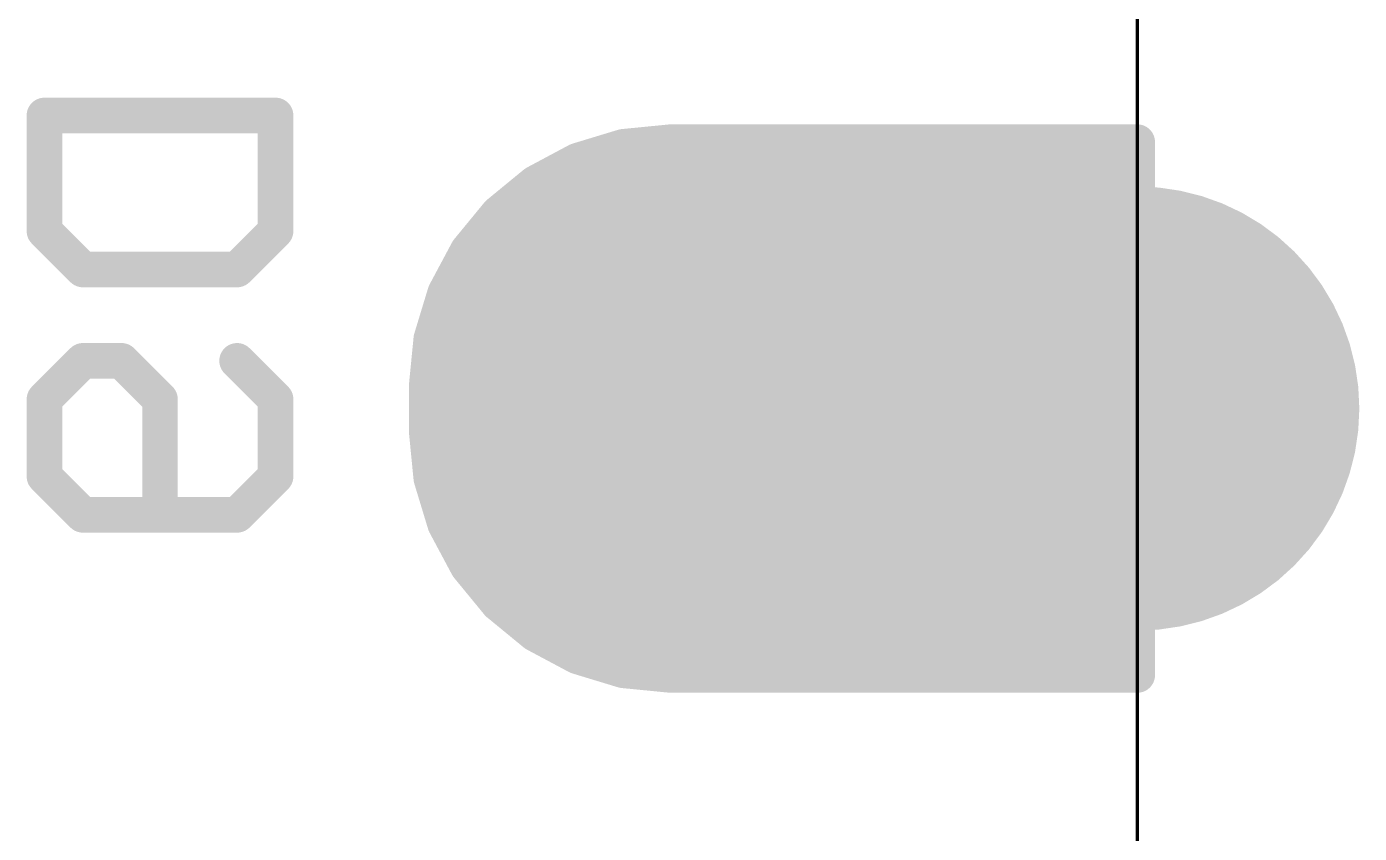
# Model space of a CAD drawing. Extents: x -1.3 to 17.8, y 13.1 to 34.3.
# Drawn here: x 13.969 to 17.78, y 19.994 to 22.301 of the extents above; entities that cross this region are included whole.
import ezdxf

# ---------------------------------------------------------------- set-up
doc = ezdxf.new("R2010")
doc.units = 0
for name, color, linetype in [('16', 175, 'CONTINUOUS'), ('17', 82, 'CONTINUOUS'), ('20', 213, 'CONTINUOUS'), ('26', 140, 'CONTINUOUS')]:
    doc.layers.add(name, color=color, linetype=linetype)

# ---------------------------------------------------------------- blocks, each defined once
blk = doc.blocks.new('ROUNDP')
at = {"const_width": 0.5}
blk.add_lwpolyline([(0, -0.25, 1), (0, 0.25, 1), (0, -0.25)], format="xyb", dxfattribs=at)

msp = doc.modelspace()

# ---------------------------------------------------------------- linework, layer by layer
at = {"layer": '16', "const_width": 0.1016}
for points in [[(15.6752, 21.9576), (15.5442, 21.9178)], [(15.8115, 21.971), (15.6752, 21.9576)], [(17.145, 21.971), (15.8115, 21.971)], [(17.145, 20.447), (17.145, 21.971)], [(15.5442, 21.9178), (15.4234, 21.8533)], [(17.145, 21.9202), (15.552, 21.9202)], [(15.4234, 21.8533), (15.3176, 21.7664)], [(17.145, 21.8186), (15.3812, 21.8186)], [(15.3176, 21.7664), (15.2307, 21.6606)], [(17.145, 21.717), (15.277, 21.717)], [(15.2307, 21.6606), (15.1662, 21.5398)], [(17.145, 21.6154), (15.2066, 21.6154)], [(15.1662, 21.5398), (15.1264, 21.4088)], [(17.145, 21.5138), (15.1583, 21.5138)], [(15.1264, 21.4088), (15.113, 21.2725)], [(17.145, 21.4122), (15.1275, 21.4122)], [(17.145, 21.3106), (15.1168, 21.3106)], [(15.113, 21.2725), (15.113, 21.1455)], [(17.145, 21.209), (15.113, 21.209)], [(15.113, 21.1455), (15.1264, 21.0092)], [(17.145, 21.1074), (15.1168, 21.1074)], [(15.1264, 21.0092), (15.1662, 20.8782)], [(17.145, 21.0058), (15.1275, 21.0058)], [(17.145, 20.9042), (15.1583, 20.9042)], [(15.1662, 20.8782), (15.2307, 20.7574)], [(17.145, 20.8026), (15.2066, 20.8026)], [(15.2307, 20.7574), (15.3176, 20.6516)], [(17.145, 20.701), (15.277, 20.701)], [(15.3176, 20.6516), (15.4234, 20.5647)], [(17.145, 20.5994), (15.3812, 20.5994)], [(15.4234, 20.5647), (15.5442, 20.5002)], [(15.5442, 20.5002), (15.6752, 20.4604)], [(17.145, 20.4978), (15.552, 20.4978)], [(15.6752, 20.4604), (15.8115, 20.447)], [(15.8115, 20.447), (17.145, 20.447)]]:
    msp.add_lwpolyline(points, dxfattribs=at)
at = {"layer": '16', "const_width": 0.0508}
for points in [[(15.6727, 21.9829, 1), (15.6777, 21.9323)], [(15.6826, 21.9333, 1), (15.6679, 21.9819)], [(15.8115, 21.9964, 1), (15.8115, 21.9456)], [(15.814, 21.9457, 1), (15.809, 21.9963)], [(17.1704, 21.971, 1), (17.1196, 21.971)], [(17.145, 21.9456, 1), (17.145, 21.9964)], [(15.5368, 21.9421, 1), (15.5516, 21.8935)], [(15.552, 21.9456, 1), (15.552, 21.8948)], [(15.5562, 21.8954, 1), (15.5322, 21.9402)], [(17.145, 21.8948, 1), (17.145, 21.9456)], [(15.4115, 21.8757, 1), (15.4354, 21.8309)], [(15.4395, 21.8336, 1), (15.4073, 21.8729)], [(15.3812, 21.844, 1), (15.3812, 21.7932)], [(17.145, 21.7932, 1), (17.145, 21.844)], [(15.3015, 21.7861, 1), (15.3337, 21.7468)], [(15.3372, 21.7503, 1), (15.2979, 21.7825)], [(15.277, 21.7424, 1), (15.277, 21.6916)], [(17.145, 21.6916, 1), (17.145, 21.7424)], [(15.2111, 21.6767, 1), (15.2504, 21.6445)], [(15.2531, 21.6486, 1), (15.2083, 21.6725)], [(15.2066, 21.6408, 1), (15.2066, 21.59)], [(17.145, 21.59, 1), (17.145, 21.6408)], [(15.1438, 21.5518, 1), (15.1886, 21.5278)], [(15.1905, 21.5324, 1), (15.1419, 21.5472)], [(15.1583, 21.5392, 1), (15.1583, 21.4884)], [(17.145, 21.4884, 1), (17.145, 21.5392)], [(15.1517, 21.4063, 1), (15.1011, 21.4113)], [(15.1275, 21.4376, 1), (15.1275, 21.3868)], [(17.145, 21.3868, 1), (17.145, 21.4376)], [(15.1021, 21.4161, 1), (15.1507, 21.4014)], [(15.1168, 21.336, 1), (15.1168, 21.2852)], [(17.145, 21.2852, 1), (17.145, 21.336)], [(15.1384, 21.2725, 1), (15.0876, 21.2725)], [(15.0877, 21.275, 1), (15.1383, 21.27)], [(15.113, 21.2344, 1), (15.113, 21.1836)], [(17.145, 21.1836, 1), (17.145, 21.2344)], [(15.1383, 21.148, 1), (15.0877, 21.143)], [(15.0876, 21.1455, 1), (15.1384, 21.1455)], [(15.1168, 21.1328, 1), (15.1168, 21.082)], [(17.145, 21.082, 1), (17.145, 21.1328)], [(15.1507, 21.0166, 1), (15.1021, 21.0019)], [(15.1011, 21.0067, 1), (15.1517, 21.0117)], [(15.1275, 21.0312, 1), (15.1275, 20.9804)], [(17.145, 20.9804, 1), (17.145, 21.0312)], [(15.1583, 20.9296, 1), (15.1583, 20.8788)], [(15.1886, 20.8902, 1), (15.1438, 20.8662)], [(17.145, 20.8788, 1), (17.145, 20.9296)], [(15.1419, 20.8708, 1), (15.1905, 20.8856)], [(15.2066, 20.828, 1), (15.2066, 20.7772)], [(17.145, 20.7772, 1), (17.145, 20.828)], [(15.2504, 20.7735, 1), (15.2111, 20.7413)], [(15.2083, 20.7455, 1), (15.2531, 20.7694)], [(15.277, 20.7264, 1), (15.277, 20.6756)], [(17.145, 20.6756, 1), (17.145, 20.7264)], [(15.3337, 20.6712, 1), (15.3015, 20.6319)], [(15.2979, 20.6355, 1), (15.3372, 20.6677)], [(15.3812, 20.6248, 1), (15.3812, 20.574)], [(15.4354, 20.5871, 1), (15.4115, 20.5423)], [(17.145, 20.574, 1), (17.145, 20.6248)], [(15.4073, 20.5451, 1), (15.4395, 20.5844)], [(15.5516, 20.5245, 1), (15.5368, 20.4759)], [(15.552, 20.5232, 1), (15.552, 20.4724)], [(15.5322, 20.4778, 1), (15.5562, 20.5226)], [(17.145, 20.4724, 1), (17.145, 20.5232)], [(15.6777, 20.4857, 1), (15.6727, 20.4351)], [(15.6679, 20.4361, 1), (15.6826, 20.4847)], [(15.8115, 20.4724, 1), (15.8115, 20.4216)], [(15.809, 20.4217, 1), (15.814, 20.4723)], [(17.1196, 20.447, 1), (17.1704, 20.447)], [(17.145, 20.4216, 1), (17.145, 20.4724)]]:
    msp.add_lwpolyline(points, format="xyb", dxfattribs=at)
at = {"layer": '20', "const_width": 0.01}
msp.add_lwpolyline([(17.145, 15.06), (17.145, 32.385)], dxfattribs=at)
at = {"layer": '26', "const_width": 0.1016}
for points in [[(14.0202, 22.0472), (14.6812, 22.0472)], [(14.0202, 21.7167), (14.0202, 22.0472)], [(14.6812, 22.0472), (14.6812, 21.7167)], [(14.1304, 21.6066), (14.0202, 21.7167)], [(14.6812, 21.7167), (14.571, 21.6066)], [(14.571, 21.6066), (14.1304, 21.6066)], [(14.0202, 21.2354), (14.1304, 21.3456)], [(14.1304, 21.3456), (14.2406, 21.3456)], [(14.2406, 21.3456), (14.3507, 21.2354)], [(14.571, 21.3456), (14.6812, 21.2354)], [(14.0202, 21.0151), (14.0202, 21.2354)], [(14.3507, 21.2354), (14.3507, 20.9049)], [(14.6812, 21.2354), (14.6812, 21.0151)], [(14.1304, 20.9049), (14.0202, 21.0151)], [(14.6812, 21.0151), (14.571, 20.9049)], [(14.571, 20.9049), (14.1304, 20.9049)]]:
    msp.add_lwpolyline(points, dxfattribs=at)
at = {"layer": '26', "const_width": 0.0508}
for points in [[(14.0202, 22.0726, 1), (14.0202, 22.0218)], [(14.0456, 22.0472, 1), (13.9948, 22.0472)], [(14.7066, 22.0472, 1), (14.6558, 22.0472)], [(14.6812, 22.0218, 1), (14.6812, 22.0726)], [(14.0382, 21.7347, 1), (14.0023, 21.6988)], [(14.6992, 21.6988, 1), (14.6632, 21.7347)], [(13.9948, 21.7167, 1), (14.0456, 21.7167)], [(14.6558, 21.7167, 1), (14.7066, 21.7167)], [(14.1304, 21.632, 1), (14.1304, 21.5812)], [(14.1124, 21.5886, 1), (14.1484, 21.6245)], [(14.5531, 21.6245, 1), (14.589, 21.5886)], [(14.571, 21.5812, 1), (14.571, 21.632)], [(14.1304, 21.371, 1), (14.1304, 21.3202)], [(14.1484, 21.3276, 1), (14.1124, 21.3635)], [(14.2585, 21.3635, 1), (14.2226, 21.3276)], [(14.2406, 21.3202, 1), (14.2406, 21.371)], [(14.589, 21.3635, 1), (14.5531, 21.3276)], [(14.0456, 21.2354, 1), (13.9948, 21.2354)], [(14.0023, 21.2534, 1), (14.0382, 21.2174)], [(14.3761, 21.2354, 1), (14.3253, 21.2354)], [(14.3328, 21.2174, 1), (14.3687, 21.2534)], [(14.7066, 21.2354, 1), (14.6558, 21.2354)], [(14.6632, 21.2174, 1), (14.6992, 21.2534)], [(13.9948, 21.0151, 1), (14.0456, 21.0151)], [(14.0382, 21.033, 1), (14.0023, 20.9971)], [(14.6558, 21.0151, 1), (14.7066, 21.0151)], [(14.6992, 20.9971, 1), (14.6632, 21.033)], [(14.1304, 20.9303, 1), (14.1304, 20.8795)], [(14.1124, 20.887, 1), (14.1484, 20.9229)], [(14.3253, 20.9049, 1), (14.3761, 20.9049)], [(14.5531, 20.9229, 1), (14.589, 20.887)], [(14.571, 20.8795, 1), (14.571, 20.9303)]]:
    msp.add_lwpolyline(points, format="xyb", dxfattribs=at)

# ---------------------------------------------------------------- block references
at = {"layer": '17'}
for p, xscale, yscale, rotation in [((15.875, 21.209), 1.5, 1.5, 180), ((17.145, 21.209), 1.27, 1.27, 90)]:
    msp.add_blockref('ROUNDP', p, dxfattribs=dict(at, xscale=xscale, yscale=yscale, rotation=rotation))

doc.saveas('drawing.dxf')
